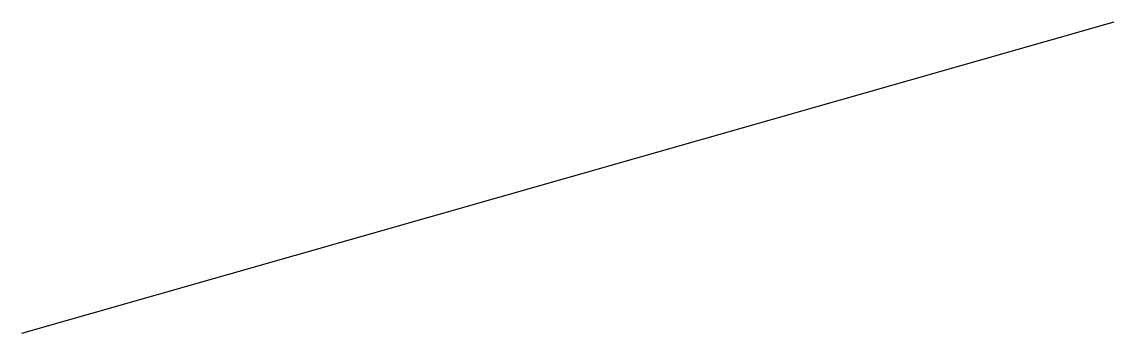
# Model space of a CAD drawing. Extents: x 2 to 6.13, y 3 to 4.18.
import ezdxf

# ---------------------------------------------------------------- set-up
doc = ezdxf.new("R2010")
doc.units = 0

msp = doc.modelspace()

# ---------------------------------------------------------------- linework, layer by layer
at = {"layer": '', "color": 0}
msp.add_line((2, 3), (6.1275, 4.1765), dxfattribs=at)

doc.saveas('drawing.dxf')
